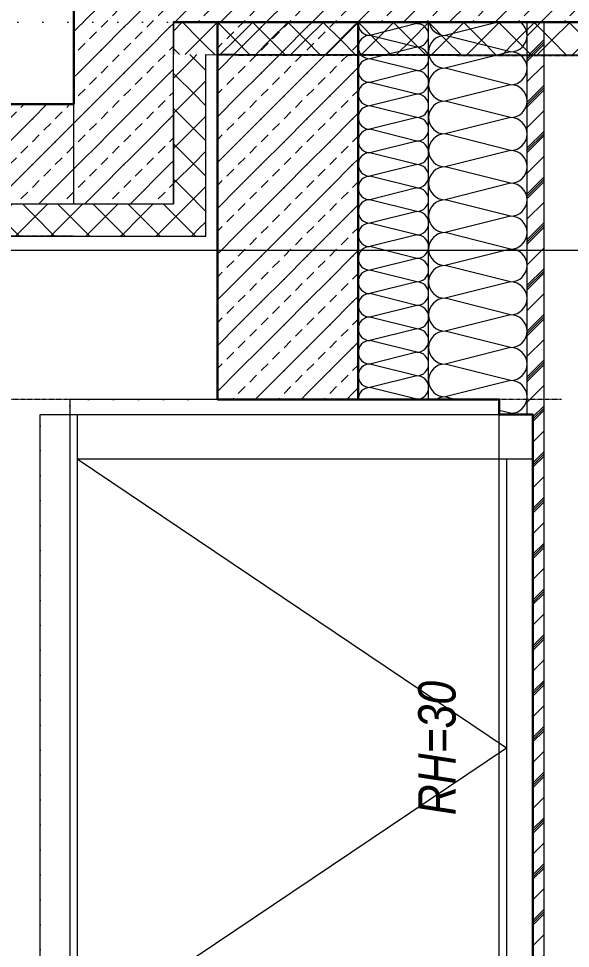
# Model space of a CAD drawing. Header units: metres. Extents: x -19025 to 34897, y -14024 to 26069.
# Drawn here: x 23160 to 24269, y 7228 to 9095 of the extents above; entities that cross this region are included whole.
import ezdxf
from ezdxf.enums import TextEntityAlignment as Align

# ---------------------------------------------------------------- set-up
doc = ezdxf.new("R2010")
doc.units = ezdxf.units.M
doc.header["$MEASUREMENT"] = 0
for name, pattern in [('Punktlinie weit', [0.05, 0, -0.05]), ('Strichlinie eng', [0.1, 0.075, -0.025]), ('Strichlinie mittel', [0.15, 0.1, -0.05])]:
    doc.linetypes.add(name, pattern=pattern)
for name, color, linetype in [('110 Wand Aussen', 7, 'Continuous'), ('11__100 Achsraster', 7, 'Continuous'), ('120 Wand Innen tragend', 7, 'Continuous'), ('130 Wand Innen', 7, 'Continuous'), ('220 Bodenaufbau', 7, 'Continuous'), ('310 Dachkonstruktion massiv', 7, 'Continuous'), ('930 Beschriftung Allgemein', 7, 'Continuous'), ('938 Beschriftung Statik', 7, 'Continuous'), ('Neubau_120 Wand Innen tragend', 7, 'Continuous')]:
    doc.layers.add(name, color=color, linetype=linetype)
doc.styles.add('ERSTELLTER_STIL_1', font='ARIALN.TTF')
doc.styles.add('ERSTELLTER_STIL_4', font='arialbd.ttf')
doc.styles.add('ERSTELLTER_STIL_6', font='ARIALNI.TTF')
doc.linetypes.add('Grenze Bezirk', pattern='A,0,[2,22HAUS116_412 STG1 _ 2.DG_IndexB_2026-08-161.Shx,S=0.001587,R=0,X=0,Y=0],-0.25,0', length=0.25)
pattern_1 = [(44.91723, (0, 0), (-0.03530423, 0.03540637), [0.05, 0]), (134.91723, (0, 0), (0.03540637, 0.03530423), [0.05, 0])]
pattern_2 = [(315, (0, 0), (0.03535534, 0.03535534), [0.05, 0]), (45, (0, 0), (-0.03535534, 0.03535534), [0.05, 0])]
pattern_3 = [(45, (0, 0), (-0.04596194, 0.04596194), [0.0195, -0.013]), (45, (-0.02298, 0.02298), (-0.04596194, 0.04596194), [0.065, 0])]
pattern_4 = [(225, (0, 0), (-0.03535534, 0.03535534), [0.05, 0]), (315, (0, 0), (0.03535534, 0.03535534), [0.05, 0])]

# ---------------------------------------------------------------- blocks, each defined once
blk = doc.blocks.new('Decke_2_1', base_point=(11.4309, 4.6878))
at = {"layer": '220 Bodenaufbau', "color": 7, "linetype": 'Continuous', "lineweight": 13, "flags": 128}
blk.add_lwpolyline([(14.36, 14.251), (14.36, 6.5391), (11.4309, 6.5391), (11.4309, 4.6878), (11.4309, 0.63), (23.5009, 0.63), (23.501, 3.8755), (23.4166, 3.8755), (23.4166, 12.8428), (23.4166, 13.3904), (21.7196, 13.391), (21.72, 13.026), (19.551, 13.0252), (19.551, 14.231)], dxfattribs=at)
blk = doc.blocks.new('Wand_2_1', base_point=(22.6365, 13.3244))
at = {"layer": '130 Wand Innen', "linetype": 'Continuous', "lineweight": 13, "true_color": 0xa7a7a7}
h = blk.add_hatch(dxfattribs=at)
h.set_pattern_fill('GIPSKARTONWAND_0001', color=253, style=0, pattern_type=2)
h.set_pattern_definition(pattern_1)
h.paths.add_polyline_path([(21.785, 13.3256), (21.785, 13.3906), (21.72, 13.3907), (21.72, 13.3257)])
h = blk.add_hatch(dxfattribs=at)
h.set_pattern_fill('GIPSKARTONWAND_0001', color=253, style=0, pattern_type=2)
h.set_pattern_definition(pattern_1)
h.paths.add_polyline_path([(22.6366, 13.3894), (21.785, 13.3906), (21.785, 13.3256), (22.6365, 13.3244)])
h = blk.add_hatch(dxfattribs=at)
h.set_pattern_fill('GIPSKARTONWAND_0001', color=253, style=0, pattern_type=2)
h.set_pattern_definition(pattern_1)
h.paths.add_polyline_path([(22.6745, 13.3244), (22.6745, 13.3894), (22.6095, 13.3895), (22.6095, 13.3245)])
at = {"layer": '130 Wand Innen', "color": 7, "linetype": 'Continuous', "lineweight": 13}
for p, q in [((22.6745, 13.3894), (22.6095, 13.3895)), ((22.6095, 13.3245), (22.6745, 13.3244))]:
    blk.add_line(p, q, dxfattribs=at)
at = {"layer": '130 Wand Innen', "color": 7, "linetype": 'Continuous', "lineweight": 13, "flags": 128}
for points in [[(22.6366, 13.3894), (21.785, 13.3906)], [(22.6365, 13.3244), (22.6366, 13.3894)], [(21.785, 13.3256), (22.6365, 13.3244)]]:
    blk.add_lwpolyline(points, dxfattribs=at)
at = {"layer": 'Neubau_120 Wand Innen tragend', "color": 7, "linetype": 'Continuous', "lineweight": 13}
blk.add_line((21.72, 13.3907), (21.72, 13.3257), dxfattribs=at)
blk = doc.blocks.new('Decke_7_1', base_point=(20.1114, 15.8525))
at = {"layer": '220 Bodenaufbau', "color": 7, "linetype": 'Continuous', "lineweight": 13, "flags": 128}
blk.add_lwpolyline([(20.1114, 15.8525), (20.11, 14.4306), (19.5493, 14.4312), (19.5512, 13.026), (21.52, 13.026), (21.52, 15.8525)], close=True, dxfattribs=at)
blk = doc.blocks.new('Wand_112_1', base_point=(21.52, 13.591))
at = {"layer": 'Neubau_120 Wand Innen tragend', "linetype": 'Continuous', "lineweight": 0, "true_color": 0x000000}
h = blk.add_hatch(dxfattribs=at)
h.set_pattern_fill('BETON__BEWEHRT_SN46_0001', color=18, style=0, pattern_type=2)
h.set_pattern_definition(pattern_3)
h.paths.add_polyline_path([(21.72, 13.591), (21.72, 13.591), (21.52, 13.591), (21.52, 13.591)])
at = {"layer": 'Neubau_120 Wand Innen tragend', "linetype": 'Continuous', "lineweight": 13, "true_color": 0xa7a7a7}
h = blk.add_hatch(dxfattribs=at)
h.set_pattern_fill('GIPSKARTONWAND_0001', color=253, style=0, pattern_type=2)
h.set_pattern_definition(pattern_2)
h.paths.add_polyline_path([(21.785, 13.591), (21.785, 13.591), (21.72, 13.591), (21.72, 13.591)])
at = {"layer": 'Neubau_120 Wand Innen tragend', "linetype": 'Continuous', "lineweight": 0, "true_color": 0x000000}
h = blk.add_hatch(dxfattribs=at)
h.set_pattern_fill('BETON__BEWEHRT_SN46_0001', color=18, style=0, pattern_type=2)
h.set_pattern_definition(pattern_3)
h.paths.add_polyline_path([(21.72, 13.226), (21.72, 13.391), (21.52, 13.391), (21.52, 13.226)])
at = {"layer": 'Neubau_120 Wand Innen tragend', "linetype": 'Continuous', "lineweight": 13, "true_color": 0xa7a7a7}
h = blk.add_hatch(dxfattribs=at)
h.set_pattern_fill('GIPSKARTONWAND_0001', color=253, style=0, pattern_type=2)
h.set_pattern_definition(pattern_2)
h.paths.add_polyline_path([(21.785, 13.3906), (21.785, 13.391), (21.72, 13.391), (21.72, 13.3907)])
h = blk.add_hatch(dxfattribs=at)
h.set_pattern_fill('GIPSKARTONWAND_0001', color=253, style=0, pattern_type=2)
h.set_pattern_definition(pattern_2)
h.paths.add_polyline_path([(21.785, 13.026), (21.785, 13.3256), (21.72, 13.3257), (21.72, 13.026)])
at = {"layer": '120 Wand Innen tragend', "color": 7, "linetype": 'Continuous', "lineweight": 30}
for p, q in [((21.785, 13.591), (21.72, 13.591)), ((21.72, 13.391), (21.785, 13.391))]:
    blk.add_line(p, q, dxfattribs=at)
at = {"layer": 'Neubau_120 Wand Innen tragend', "color": 7, "linetype": 'Continuous', "lineweight": 13}
for p, q in [((21.72, 13.591), (21.72, 13.591)), ((21.72, 13.3907), (21.72, 13.391)), ((21.72, 13.3907), (21.72, 13.3257)), ((21.72, 13.226), (21.72, 13.3257)), ((21.72, 13.026), (21.72, 13.226))]:
    blk.add_line(p, q, dxfattribs=at)
at = {"layer": 'Neubau_120 Wand Innen tragend', "color": 7, "linetype": 'Continuous', "lineweight": 30, "flags": 128}
for points in [[(21.52, 13.591), (21.52, 13.226)], [(21.52, 13.591), (21.72, 13.591)]]:
    blk.add_lwpolyline(points, dxfattribs=at)
at = {"layer": 'Neubau_120 Wand Innen tragend', "color": 7, "linetype": 'Continuous', "lineweight": 13, "flags": 128}
for points in [[(21.72, 13.591), (21.785, 13.591)], [(21.785, 13.591), (21.785, 13.591)], [(21.785, 13.3906), (21.785, 13.391)], [(21.785, 13.026), (21.785, 13.3256)]]:
    blk.add_lwpolyline(points, dxfattribs=at)
blk = doc.blocks.new('Wand_124_1', base_point=(21.52, 13.491))
at = {"layer": '120 Wand Innen tragend', "linetype": 'Continuous', "lineweight": 0, "true_color": 0x000000}
h = blk.add_hatch(dxfattribs=at)
h.set_pattern_fill('BETON__BEWEHRT_SN46_0001', color=18, style=0, pattern_type=2)
h.set_pattern_definition(pattern_3)
h.paths.add_polyline_path([(21.72, 13.391), (21.72, 13.591), (21.52, 13.591), (21.52, 13.391)])
h = blk.add_hatch(dxfattribs=at)
h.set_pattern_fill('BETON__BEWEHRT_SN46_0001', color=18, style=0, pattern_type=2)
h.set_pattern_definition(pattern_3)
h.paths.add_polyline_path([(21.785, 13.391), (21.785, 13.591), (21.72, 13.591), (21.72, 13.391)])
h = blk.add_hatch(dxfattribs=at)
h.set_pattern_fill('BETON__BEWEHRT_SN46_0001', color=18, style=0, pattern_type=2)
h.set_pattern_definition(pattern_3)
h.paths.add_polyline_path([(21.785, 13.391), (23.6, 13.391), (23.6, 13.591), (21.785, 13.591)])
at = {"layer": '120 Wand Innen tragend', "color": 7, "linetype": 'Continuous', "lineweight": 30}
for p, q in [((21.785, 13.591), (21.72, 13.591)), ((21.72, 13.391), (21.785, 13.391))]:
    blk.add_line(p, q, dxfattribs=at)
at = {"layer": '120 Wand Innen tragend', "color": 7, "linetype": 'Continuous', "lineweight": 30, "flags": 128}
for points in [[(23.6, 13.591), (21.785, 13.591)], [(23.6, 13.591), (23.6, 13.391)], [(21.785, 13.391), (23.6, 13.391)]]:
    blk.add_lwpolyline(points, dxfattribs=at)
at = {"layer": 'Neubau_120 Wand Innen tragend', "color": 7, "linetype": 'Continuous', "lineweight": 30}
blk.add_line((21.52, 13.591), (21.52, 13.391), dxfattribs=at)
blk = doc.blocks.new('Standard-Rastermarker')
at = {"layer": '11__100 Achsraster', "color": 8, "linetype": 'Grenze Bezirk', "lineweight": 5}
blk.add_line((1, 0), (28.1323, 0), dxfattribs=at)
at = {"layer": '11__100 Achsraster', "color": 8, "lineweight": 5, "style": 'ERSTELLTER_STIL_4'}
blk.add_attdef('AC_MarkerText_1', text='', height=0.2, rotation=270, dxfattribs=at).set_placement((29.5281, -0.0457), align=Align.TOP_CENTER)
blk = doc.blocks.new('Eingang 01 1-Fl 27_4')
at = {"layer": 'Neubau_120 Wand Innen tragend', "linetype": 'Continuous', "lineweight": 0, "true_color": 0xffffff}
h = blk.add_hatch(dxfattribs=at)
h.set_pattern_fill('SAND_SN5_0001', style=0, pattern_type=2)
h.set_pattern_definition([(0, (0, 0), (0, 0.065), [0.0195, -0.013]), (0, (0, 0.01625), (0, 0.065), [0, -0.0325]), (0, (0.01625, 0.0325), (0, 0.065), [0.0195, -0.013]), (0, (0.01625, 0.04875), (0, 0.065), [0, -0.0325])])
h.paths.add_polyline_path([(-0.48, 0.01), (-0.48, -0.03), (0.48, -0.03), (0.48, 0.01)])
at = {"layer": 'Neubau_120 Wand Innen tragend', "color": 7, "linetype": 'Continuous', "lineweight": 13}
for p, q in [((0.48, 0.01), (0.48, 0.97)), ((-0.54, 0.065), (-0.54, 0)), ((0.54, 0.065), (0.54, 0)), ((-0.48, 0), (-0.54, 0)), ((-0.54, 0), (-0.54, -0.05)), ((-0.48, 0.01), (-0.48, -0.03)), ((0.48, 0.01), (-0.48, 0.01)), ((-0.48, -0.03), (-0.48, 0)), ((0.48, -0.03), (0.48, 0.01)), ((0.48, -0.03), (0.48, 0)), ((0.48, 0), (0.54, 0)), ((0.54, 0), (0.54, -0.05)), ((-0.45, -0.03), (-0.48, -0.03)), ((-0.48, -0.03), (0.48, -0.03)), ((-0.45, -0.05), (-0.45, -0.03)), ((0.45, -0.05), (0.45, -0.03)), ((0.45, -0.03), (0.48, -0.03)), ((-0.54, -0.05), (-0.45, -0.05)), ((0.54, -0.05), (0.45, -0.05))]:
    blk.add_line(p, q, dxfattribs=at)
at = {"layer": 'Neubau_120 Wand Innen tragend', "color": 7, "linetype": 'Continuous', "lineweight": 30}
for p, q in [((-0.54, 0), (-0.54, -0.05)), ((-0.54, 0), (-0.54, -0.05)), ((0.54, 0), (0.54, -0.05)), ((0.54, 0), (0.54, -0.05)), ((-0.54, -0.05), (-0.54, -0.2)), ((0.54, -0.05), (0.54, -0.2))]:
    blk.add_line(p, q, dxfattribs=at)
at = {"layer": 'Neubau_120 Wand Innen tragend', "color": 7, "linetype": 'Continuous', "lineweight": 13}
blk.add_arc((0.48, 0.01), 0.96, 90, 180, dxfattribs=at)
blk = doc.blocks.new('T Marker AUT 27_6')
at = {"layer": 'Neubau_120 Wand Innen tragend', "color": 7, "linetype": 'Continuous', "lineweight": 13}
blk.add_line((0, -0.165), (0, 0.25), dxfattribs=at)
at = {"layer": 'Neubau_120 Wand Innen tragend', "color": 7, "lineweight": 13, "style": 'ERSTELLTER_STIL_1'}
for tag, height, rotation, p in [('widthPrefix1st50_0', 0.075, 90, (-0.0029, -0.0303)), ('widthPrefix1st50_1', 0.075, 90, (0.13, -0.0786)), ('DUMMY_269', 0.05, 90, (-0.0529, 0.1543)), ('DUMMY_270', 0.05, 90, (0.08, 0.1543)), ('AC_SillPrefix_STUK', 0.075, 180, (0.2618, 0.3643)), ('DUMMY_268', 0.05, 180, (-0.2618, 0.305))]:
    blk.add_attdef(tag, text='', height=height, rotation=rotation, dxfattribs=at).set_placement(p, align=Align.BOTTOM_LEFT)
blk = doc.blocks.new('Wand_160_1', base_point=(21.52, 13.226))
at = {"layer": 'Neubau_120 Wand Innen tragend', "linetype": 'Continuous', "lineweight": 0, "true_color": 0x000000}
h = blk.add_hatch(dxfattribs=at)
h.set_pattern_fill('BETON__BEWEHRT_SN46_0001', color=18, style=0, pattern_type=2)
h.set_pattern_definition(pattern_3)
h.paths.add_polyline_path([(21.52, 13.226), (20.6309, 13.226), (20.6309, 13.026), (21.52, 13.026)])
h = blk.add_hatch(dxfattribs=at)
h.set_pattern_fill('BETON__BEWEHRT_SN46_0001', color=18, style=0, pattern_type=2)
h.set_pattern_definition(pattern_3)
h.paths.add_polyline_path([(21.72, 13.226), (21.52, 13.226), (21.72, 13.026)])
h = blk.add_hatch(dxfattribs=at)
h.set_pattern_fill('BETON__BEWEHRT_SN46_0001', color=18, style=0, pattern_type=2)
h.set_pattern_definition(pattern_3)
h.paths.add_polyline_path([(21.52, 13.226), (21.52, 13.026), (21.72, 13.026)])
at = {"layer": 'Neubau_120 Wand Innen tragend', "linetype": 'Continuous', "lineweight": 13, "true_color": 0xa7a7a7}
h = blk.add_hatch(dxfattribs=at)
h.set_pattern_fill('GIPSKARTONWAND_0001', color=253, style=0, pattern_type=2)
h.set_pattern_definition(pattern_4)
h.paths.add_polyline_path([(19.3509, 12.961), (19.4, 13.026), (19.3509, 13.026)])
h = blk.add_hatch(dxfattribs=at)
h.set_pattern_fill('GIPSKARTONWAND_0001', color=253, style=0, pattern_type=2)
h.set_pattern_definition(pattern_4)
h.paths.add_polyline_path([(19.4, 13.026), (19.3509, 12.961), (19.5509, 12.961), (19.5509, 13.026)])
h = blk.add_hatch(dxfattribs=at)
h.set_pattern_fill('GIPSKARTONWAND_0001', color=253, style=0, pattern_type=2)
h.set_pattern_definition(pattern_4)
h.paths.add_polyline_path([(20.6309, 13.026), (20.6309, 12.961), (21.72, 12.961), (21.72, 13.026)])
h = blk.add_hatch(dxfattribs=at)
h.set_pattern_fill('GIPSKARTONWAND_0001', color=253, style=0, pattern_type=2)
h.set_pattern_definition(pattern_4)
h.paths.add_polyline_path([(21.785, 13.026), (21.72, 13.026), (21.785, 12.961)])
h = blk.add_hatch(dxfattribs=at)
h.set_pattern_fill('GIPSKARTONWAND_0001', color=253, style=0, pattern_type=2)
h.set_pattern_definition(pattern_4)
h.paths.add_polyline_path([(21.72, 13.026), (21.72, 12.961), (21.785, 12.961)])
at = {"layer": 'Neubau_120 Wand Innen tragend', "color": 7, "linetype": 'Continuous', "lineweight": 30}
for p, q in [((19.5509, 13.076), (19.5509, 13.226)), ((20.6309, 13.076), (20.6309, 13.226)), ((19.5509, 13.026), (19.5509, 13.076)), ((20.6309, 13.026), (20.6309, 13.076))]:
    blk.add_line(p, q, dxfattribs=at)
at = {"layer": 'Neubau_120 Wand Innen tragend', "color": 7, "linetype": 'Continuous', "lineweight": 13}
for p, q in [((21.72, 13.026), (21.72, 13.226)), ((19.3509, 13.026), (19.4, 13.026)), ((19.4, 13.026), (19.5509, 13.026)), ((19.5509, 12.961), (19.5509, 13.026)), ((20.6309, 13.026), (21.52, 13.026)), ((20.6309, 12.961), (20.6309, 13.026)), ((21.52, 13.026), (21.72, 13.026))]:
    blk.add_line(p, q, dxfattribs=at)
at = {"layer": 'Neubau_120 Wand Innen tragend', "color": 7, "linetype": 'Continuous', "lineweight": 30, "flags": 128}
blk.add_lwpolyline([(21.52, 13.226), (20.6309, 13.226)], dxfattribs=at)
at = {"layer": 'Neubau_120 Wand Innen tragend', "color": 7, "linetype": 'Continuous', "lineweight": 13, "flags": 128}
for points in [[(19.3509, 12.961), (19.3509, 13.026)], [(21.785, 12.961), (21.785, 13.026)], [(19.3509, 12.961), (19.5509, 12.961)], [(20.6309, 12.961), (21.785, 12.961)]]:
    blk.add_lwpolyline(points, dxfattribs=at)
at = {"layer": 'Neubau_120 Wand Innen tragend', "color": 7, "linetype": 'Continuous', "lineweight": 13, "rotation": 180}
blk.add_blockref('Eingang 01 1-Fl 27_4', (20.0909, 13.026), dxfattribs=at)
at = {"layer": 'Neubau_120 Wand Innen tragend', "color": 7, "lineweight": 13}
ref = blk.add_blockref('T Marker AUT 27_6', (20.0909, 12.961), dxfattribs=dict(at, rotation=180))
ref.add_attrib('widthPrefix1st50', 'DL90', dxfattribs={"color": 7, "lineweight": 13, "height": 0.075, "rotation": 270, "style": 'ERSTELLTER_STIL_1'}).set_placement((20.0939, 13.0373), align=Align.BOTTOM_LEFT)
ref.add_attrib('widthPrefix1st50_1', 'DL208', dxfattribs={"color": 7, "lineweight": 13, "height": 0.075, "rotation": 270, "style": 'ERSTELLTER_STIL_1'}).set_placement((19.9609, 13.0856), align=Align.BOTTOM_LEFT)
ref.add_attrib('AC_SillPrefix_STUK', 'STUK +11,19', dxfattribs={"color": 7, "lineweight": 13, "height": 0.075, "rotation": 360, "style": 'ERSTELLTER_STIL_1'}).set_placement((19.8291, 12.6153), align=Align.BOTTOM_LEFT)
blk = doc.blocks.new('*X886')
at = {"layer": '310 Dachkonstruktion massiv', "color": 7, "linetype": 'Continuous', "lineweight": 13}
for p, q in [((22.3724, 13.391), (22.2656, 13.3643)), ((22.3975, 13.3313), (22.2656, 13.3643)), ((22.3975, 13.3313), (22.2656, 13.2983)), ((22.3975, 13.2653), (22.2656, 13.2983)), ((22.3975, 13.2653), (22.2656, 13.2323)), ((22.3975, 13.1993), (22.2656, 13.2323)), ((22.3975, 13.1993), (22.2656, 13.1663)), ((22.3975, 13.1333), (22.2656, 13.1663)), ((22.3975, 13.1333), (22.2656, 13.1003)), ((22.3975, 13.0673), (22.2656, 13.1003)), ((22.3975, 13.0673), (22.2656, 13.0343)), ((22.3975, 13.0013), (22.2656, 13.0343)), ((22.3975, 13.0013), (22.2656, 12.9683)), ((22.3975, 12.9353), (22.2656, 12.9683)), ((22.3975, 12.9353), (22.2656, 12.9023)), ((22.3975, 12.8693), (22.2656, 12.9023)), ((22.3975, 12.8693), (22.2656, 12.8363)), ((22.3975, 12.8033), (22.2656, 12.8363)), ((22.3975, 12.8033), (22.2656, 12.7703)), ((22.3975, 12.7374), (22.2656, 12.7703)), ((22.3975, 12.7374), (22.2656, 12.7044)), ((22.3975, 12.6714), (22.2656, 12.7044)), ((22.3975, 12.6714), (22.2656, 12.6384)), ((22.2856, 12.6334), (22.2656, 12.6384)), ((22.3975, 12.6054), (22.3746, 12.6111)), ((22.3975, 12.6054), (22.3894, 12.6033))]:
    blk.add_line(p, q, dxfattribs=at)
for centre, start, end in [((22.2656, 13.3973), 190.9868, 270), ((22.3975, 13.3643), 0, 54.0606), ((22.2656, 13.3313), 90, 180), ((22.3975, 13.3643), 270, 0), ((22.2656, 13.3313), 180, 270), ((22.3975, 13.2983), 0, 90), ((22.2656, 13.2653), 90, 180), ((22.3975, 13.2983), 270, 0), ((22.2656, 13.2653), 180, 270), ((22.3975, 13.2323), 0, 90), ((22.2656, 13.1993), 90, 180), ((22.3975, 13.2323), 270, 0), ((22.2656, 13.1993), 180, 270), ((22.3975, 13.1663), 0, 90), ((22.2656, 13.1333), 90, 180), ((22.3975, 13.1663), 270, 0), ((22.2656, 13.1333), 180, 270), ((22.3975, 13.1003), 0, 90), ((22.2656, 13.0673), 90, 180), ((22.3975, 13.1003), 270, 0), ((22.2656, 13.0673), 180, 270), ((22.3975, 13.0343), 0, 90), ((22.2656, 13.0013), 90, 180), ((22.3975, 13.0343), 270, 0), ((22.2656, 13.0013), 180, 270), ((22.3975, 12.9683), 0, 90), ((22.2656, 12.9353), 90, 180), ((22.3975, 12.9683), 270, 0), ((22.2656, 12.9353), 180, 270), ((22.3975, 12.9023), 0, 90), ((22.2656, 12.8693), 90, 180), ((22.3975, 12.9023), 270, 0), ((22.2656, 12.8693), 180, 270), ((22.3975, 12.8363), 0, 90), ((22.2656, 12.8033), 90, 180), ((22.3975, 12.8363), 270, 0), ((22.2656, 12.8033), 180, 270), ((22.3975, 12.7703), 0, 90), ((22.2656, 12.7374), 90, 180), ((22.3975, 12.7703), 270, 0), ((22.2656, 12.7374), 180, 270), ((22.3975, 12.7044), 0, 90), ((22.2656, 12.6714), 90, 180), ((22.3975, 12.7044), 270, 0), ((22.2656, 12.6714), 180, 270), ((22.3975, 12.6384), 0, 90), ((22.2656, 12.6054), 90, 121.9661), ((22.3975, 12.6384), 270, 0), ((22.3975, 12.5724), 69.7715, 90)]:
    blk.add_arc(centre, 0.033, start, end, dxfattribs=at)
blk = doc.blocks.new('*X892')
at = {"layer": '310 Dachkonstruktion massiv', "color": 7, "linetype": 'Continuous', "lineweight": 13}
for p, q in [((22.0914, 13.391), (22.0911, 13.3879)), ((22.0911, 13.3879), (22.0916, 13.3833)), ((22.209, 13.3879), (22.1147, 13.3643)), ((22.209, 13.3879), (22.1964, 13.391)), ((22.209, 13.3879), (22.2136, 13.3883)), ((22.2136, 13.3874), (22.209, 13.3879)), ((22.2136, 13.3883), (22.218, 13.3897)), ((22.218, 13.3861), (22.2136, 13.3874)), ((22.218, 13.3897), (22.2205, 13.391)), ((22.0916, 13.3833), (22.0929, 13.3789)), ((22.0929, 13.3789), (22.0951, 13.3748)), ((22.0951, 13.3748), (22.098, 13.3712)), ((22.098, 13.3712), (22.1016, 13.3683)), ((22.2221, 13.3839), (22.218, 13.3861)), ((22.2257, 13.381), (22.2221, 13.3839)), ((22.2286, 13.3774), (22.2257, 13.381)), ((22.2308, 13.3733), (22.2286, 13.3774)), ((22.2321, 13.3689), (22.2308, 13.3733)), ((22.2326, 13.3643), (22.2321, 13.3689)), ((22.0951, 13.3538), (22.0929, 13.3498)), ((22.098, 13.3574), (22.0951, 13.3538)), ((22.1016, 13.3603), (22.098, 13.3574)), ((22.1016, 13.3683), (22.1057, 13.3661)), ((22.1057, 13.3625), (22.1016, 13.3603)), ((22.1057, 13.3661), (22.1101, 13.3648)), ((22.1101, 13.3639), (22.1057, 13.3625)), ((22.1101, 13.3648), (22.1147, 13.3643)), ((22.1147, 13.3643), (22.1101, 13.3639)), ((22.209, 13.3407), (22.1147, 13.3643)), ((22.2257, 13.3477), (22.2286, 13.3512)), ((22.2286, 13.3512), (22.2308, 13.3553)), ((22.2308, 13.3553), (22.2321, 13.3597)), ((22.2321, 13.3597), (22.2326, 13.3643)), ((22.0916, 13.3453), (22.0911, 13.3407)), ((22.0911, 13.3407), (22.0916, 13.3361)), ((22.0929, 13.3498), (22.0916, 13.3453)), ((22.0916, 13.3361), (22.0929, 13.3317)), ((22.0929, 13.3317), (22.0951, 13.3277)), ((22.209, 13.3407), (22.1147, 13.3172)), ((22.209, 13.3407), (22.2136, 13.3412)), ((22.2136, 13.3403), (22.209, 13.3407)), ((22.2136, 13.3412), (22.218, 13.3425)), ((22.218, 13.339), (22.2136, 13.3403)), ((22.218, 13.3425), (22.2221, 13.3447)), ((22.2221, 13.3368), (22.218, 13.339)), ((22.2221, 13.3447), (22.2257, 13.3477)), ((22.2257, 13.3338), (22.2221, 13.3368)), ((22.2286, 13.3303), (22.2257, 13.3338)), ((22.0951, 13.3277), (22.098, 13.3241)), ((22.098, 13.3241), (22.1016, 13.3212)), ((22.1016, 13.3132), (22.098, 13.3103)), ((22.1016, 13.3212), (22.1057, 13.319)), ((22.1057, 13.3154), (22.1016, 13.3132)), ((22.1057, 13.319), (22.1101, 13.3176)), ((22.1101, 13.3167), (22.1057, 13.3154)), ((22.1101, 13.3176), (22.1147, 13.3172)), ((22.1147, 13.3172), (22.1101, 13.3167)), ((22.209, 13.2936), (22.1147, 13.3172)), ((22.2308, 13.3262), (22.2286, 13.3303)), ((22.2321, 13.3218), (22.2308, 13.3262)), ((22.2308, 13.3082), (22.2321, 13.3126)), ((22.2326, 13.3172), (22.2321, 13.3218)), ((22.2321, 13.3126), (22.2326, 13.3172)), ((22.0916, 13.2982), (22.0911, 13.2936)), ((22.0929, 13.3026), (22.0916, 13.2982)), ((22.0951, 13.3067), (22.0929, 13.3026)), ((22.098, 13.3103), (22.0951, 13.3067)), ((22.209, 13.2936), (22.2136, 13.2941)), ((22.2136, 13.2941), (22.218, 13.2954)), ((22.218, 13.2954), (22.2221, 13.2976)), ((22.2221, 13.2976), (22.2257, 13.3005)), ((22.2257, 13.3005), (22.2286, 13.3041)), ((22.2286, 13.3041), (22.2308, 13.3082)), ((22.0911, 13.2936), (22.0916, 13.289)), ((22.0916, 13.289), (22.0929, 13.2846)), ((22.0929, 13.2846), (22.0951, 13.2805)), ((22.0951, 13.2805), (22.098, 13.2769)), ((22.098, 13.2769), (22.1016, 13.274)), ((22.209, 13.2936), (22.1147, 13.27)), ((22.2136, 13.2932), (22.209, 13.2936)), ((22.218, 13.2918), (22.2136, 13.2932)), ((22.2221, 13.2896), (22.218, 13.2918)), ((22.2257, 13.2867), (22.2221, 13.2896)), ((22.2286, 13.2831), (22.2257, 13.2867)), ((22.2308, 13.2791), (22.2286, 13.2831)), ((22.2321, 13.2746), (22.2308, 13.2791)), ((22.0951, 13.2596), (22.0929, 13.2555)), ((22.098, 13.2631), (22.0951, 13.2596)), ((22.1016, 13.2661), (22.098, 13.2631)), ((22.1016, 13.274), (22.1057, 13.2718)), ((22.1057, 13.2682), (22.1016, 13.2661)), ((22.1057, 13.2718), (22.1101, 13.2705)), ((22.1101, 13.2696), (22.1057, 13.2682)), ((22.1101, 13.2705), (22.1147, 13.27)), ((22.1147, 13.27), (22.1101, 13.2696)), ((22.209, 13.2465), (22.1147, 13.27)), ((22.2257, 13.2534), (22.2286, 13.2569)), ((22.2286, 13.2569), (22.2308, 13.261)), ((22.2308, 13.261), (22.2321, 13.2654)), ((22.2326, 13.27), (22.2321, 13.2746)), ((22.2321, 13.2654), (22.2326, 13.27)), ((22.0916, 13.2511), (22.0911, 13.2465)), ((22.0911, 13.2465), (22.0916, 13.2419)), ((22.0929, 13.2555), (22.0916, 13.2511)), ((22.0916, 13.2419), (22.0929, 13.2374)), ((22.209, 13.2465), (22.1147, 13.2229)), ((22.209, 13.2465), (22.2136, 13.2469)), ((22.2136, 13.246), (22.209, 13.2465)), ((22.2136, 13.2469), (22.218, 13.2483)), ((22.218, 13.2447), (22.2136, 13.246)), ((22.218, 13.2483), (22.2221, 13.2504)), ((22.2221, 13.2425), (22.218, 13.2447)), ((22.2221, 13.2504), (22.2257, 13.2534)), ((22.2257, 13.2396), (22.2221, 13.2425)), ((22.2286, 13.236), (22.2257, 13.2396)), ((22.0929, 13.2374), (22.0951, 13.2334)), ((22.0951, 13.2334), (22.098, 13.2298)), ((22.098, 13.2298), (22.1016, 13.2269)), ((22.1016, 13.2269), (22.1057, 13.2247)), ((22.1057, 13.2211), (22.1016, 13.2189)), ((22.1057, 13.2247), (22.1101, 13.2233)), ((22.1101, 13.2224), (22.1057, 13.2211)), ((22.1101, 13.2233), (22.1147, 13.2229)), ((22.1147, 13.2229), (22.1101, 13.2224)), ((22.209, 13.1993), (22.1147, 13.2229)), ((22.2308, 13.2319), (22.2286, 13.236)), ((22.2321, 13.2275), (22.2308, 13.2319)), ((22.2326, 13.2229), (22.2321, 13.2275)), ((22.2321, 13.2183), (22.2326, 13.2229)), ((22.0916, 13.2039), (22.0911, 13.1993)), ((22.0929, 13.2083), (22.0916, 13.2039)), ((22.0951, 13.2124), (22.0929, 13.2083)), ((22.098, 13.216), (22.0951, 13.2124)), ((22.1016, 13.2189), (22.098, 13.216)), ((22.2136, 13.1998), (22.218, 13.2011)), ((22.218, 13.2011), (22.2221, 13.2033)), ((22.2221, 13.2033), (22.2257, 13.2062)), ((22.2257, 13.2062), (22.2286, 13.2098)), ((22.2286, 13.2098), (22.2308, 13.2139)), ((22.2308, 13.2139), (22.2321, 13.2183)), ((22.0911, 13.1993), (22.0916, 13.1947)), ((22.0916, 13.1947), (22.0929, 13.1903)), ((22.0929, 13.1903), (22.0951, 13.1862)), ((22.0951, 13.1862), (22.098, 13.1827)), ((22.098, 13.1827), (22.1016, 13.1797)), ((22.209, 13.1993), (22.1147, 13.1758)), ((22.209, 13.1993), (22.2136, 13.1998)), ((22.2136, 13.1989), (22.209, 13.1993)), ((22.218, 13.1975), (22.2136, 13.1989)), ((22.2221, 13.1954), (22.218, 13.1975)), ((22.2257, 13.1924), (22.2221, 13.1954)), ((22.2286, 13.1889), (22.2257, 13.1924)), ((22.2308, 13.1848), (22.2286, 13.1889)), ((22.2321, 13.1804), (22.2308, 13.1848)), ((22.0951, 13.1653), (22.0929, 13.1612)), ((22.098, 13.1689), (22.0951, 13.1653)), ((22.1016, 13.1718), (22.098, 13.1689)), ((22.1016, 13.1797), (22.1057, 13.1776)), ((22.1057, 13.174), (22.1016, 13.1718)), ((22.1057, 13.1776), (22.1101, 13.1762)), ((22.1101, 13.1753), (22.1057, 13.174)), ((22.1101, 13.1762), (22.1147, 13.1758)), ((22.1147, 13.1758), (22.1101, 13.1753)), ((22.209, 13.1522), (22.1147, 13.1758)), ((22.2286, 13.1627), (22.2308, 13.1667)), ((22.2308, 13.1667), (22.2321, 13.1712)), ((22.2326, 13.1758), (22.2321, 13.1804)), ((22.2321, 13.1712), (22.2326, 13.1758)), ((22.0916, 13.1568), (22.0911, 13.1522)), ((22.0911, 13.1522), (22.0916, 13.1476)), ((22.0929, 13.1612), (22.0916, 13.1568)), ((22.0916, 13.1476), (22.0929, 13.1432)), ((22.209, 13.1522), (22.1147, 13.1286)), ((22.209, 13.1522), (22.2136, 13.1526)), ((22.2136, 13.1517), (22.209, 13.1522)), ((22.2136, 13.1526), (22.218, 13.154)), ((22.218, 13.1504), (22.2136, 13.1517)), ((22.218, 13.154), (22.2221, 13.1562)), ((22.2221, 13.1482), (22.218, 13.1504)), ((22.2221, 13.1562), (22.2257, 13.1591)), ((22.2257, 13.1453), (22.2221, 13.1482)), ((22.2257, 13.1591), (22.2286, 13.1627)), ((22.2286, 13.1417), (22.2257, 13.1453)), ((22.0929, 13.1432), (22.0951, 13.1391)), ((22.0951, 13.1391), (22.098, 13.1355)), ((22.098, 13.1355), (22.1016, 13.1326)), ((22.1016, 13.1326), (22.1057, 13.1304)), ((22.1057, 13.1268), (22.1016, 13.1246)), ((22.1057, 13.1304), (22.1101, 13.1291)), ((22.1101, 13.1282), (22.1057, 13.1268)), ((22.1101, 13.1291), (22.1147, 13.1286)), ((22.1147, 13.1286), (22.1101, 13.1282)), ((22.209, 13.105), (22.1147, 13.1286)), ((22.2308, 13.1376), (22.2286, 13.1417)), ((22.2321, 13.1332), (22.2308, 13.1376)), ((22.2326, 13.1286), (22.2321, 13.1332)), ((22.2321, 13.124), (22.2326, 13.1286)), ((22.0916, 13.1096), (22.0911, 13.105)), ((22.0929, 13.1141), (22.0916, 13.1096)), ((22.0951, 13.1181), (22.0929, 13.1141)), ((22.098, 13.1217), (22.0951, 13.1181)), ((22.1016, 13.1246), (22.098, 13.1217)), ((22.218, 13.1068), (22.2221, 13.109)), ((22.2221, 13.109), (22.2257, 13.1119)), ((22.2257, 13.1119), (22.2286, 13.1155)), ((22.2286, 13.1155), (22.2308, 13.1196)), ((22.2308, 13.1196), (22.2321, 13.124)), ((22.0911, 13.105), (22.0916, 13.1004)), ((22.0916, 13.1004), (22.0929, 13.096)), ((22.0929, 13.096), (22.0951, 13.092)), ((22.0951, 13.092), (22.098, 13.0884)), ((22.209, 13.105), (22.1147, 13.0815)), ((22.209, 13.105), (22.2136, 13.1055)), ((22.2136, 13.1046), (22.209, 13.105)), ((22.2136, 13.1055), (22.218, 13.1068)), ((22.218, 13.1033), (22.2136, 13.1046)), ((22.2221, 13.1011), (22.218, 13.1033)), ((22.2257, 13.0981), (22.2221, 13.1011)), ((22.2286, 13.0946), (22.2257, 13.0981)), ((22.2308, 13.0905), (22.2286, 13.0946)), ((22.2321, 13.0861), (22.2308, 13.0905)), ((22.0951, 13.071), (22.0929, 13.0669)), ((22.098, 13.0746), (22.0951, 13.071)), ((22.098, 13.0884), (22.1016, 13.0854)), ((22.1016, 13.0775), (22.098, 13.0746)), ((22.1016, 13.0854), (22.1057, 13.0833)), ((22.1057, 13.0797), (22.1016, 13.0775)), ((22.1057, 13.0833), (22.1101, 13.0819)), ((22.1101, 13.081), (22.1057, 13.0797)), ((22.1101, 13.0819), (22.1147, 13.0815)), ((22.1147, 13.0815), (22.1101, 13.081)), ((22.209, 13.0579), (22.1147, 13.0815)), ((22.2286, 13.0684), (22.2308, 13.0725)), ((22.2308, 13.0725), (22.2321, 13.0769)), ((22.2326, 13.0815), (22.2321, 13.0861)), ((22.2321, 13.0769), (22.2326, 13.0815)), ((22.0916, 13.0625), (22.0911, 13.0579)), ((22.0911, 13.0579), (22.0916, 13.0533)), ((22.0929, 13.0669), (22.0916, 13.0625)), ((22.0916, 13.0533), (22.0929, 13.0489)), ((22.209, 13.0579), (22.1147, 13.0343)), ((22.209, 13.0579), (22.2136, 13.0584)), ((22.2136, 13.0575), (22.209, 13.0579)), ((22.2136, 13.0584), (22.218, 13.0597)), ((22.218, 13.0561), (22.2136, 13.0575)), ((22.218, 13.0597), (22.2221, 13.0619)), ((22.2221, 13.0539), (22.218, 13.0561)), ((22.2221, 13.0619), (22.2257, 13.0648)), ((22.2257, 13.051), (22.2221, 13.0539)), ((22.2257, 13.0648), (22.2286, 13.0684)), ((22.0929, 13.0489), (22.0951, 13.0448)), ((22.0951, 13.0448), (22.098, 13.0412)), ((22.098, 13.0412), (22.1016, 13.0383)), ((22.1016, 13.0383), (22.1057, 13.0361)), ((22.1057, 13.0325), (22.1016, 13.0304)), ((22.1057, 13.0361), (22.1101, 13.0348)), ((22.1101, 13.0339), (22.1057, 13.0325)), ((22.1101, 13.0348), (22.1147, 13.0343)), ((22.1147, 13.0343), (22.1101, 13.0339)), ((22.209, 13.0108), (22.1147, 13.0343)), ((22.2286, 13.0474), (22.2257, 13.051)), ((22.2308, 13.0434), (22.2286, 13.0474)), ((22.2321, 13.0389), (22.2308, 13.0434)), ((22.2326, 13.0343), (22.2321, 13.0389)), ((22.2321, 13.0297), (22.2326, 13.0343)), ((22.0916, 13.0154), (22.0911, 13.0108)), ((22.0929, 13.0198), (22.0916, 13.0154)), ((22.0951, 13.0239), (22.0929, 13.0198)), ((22.098, 13.0274), (22.0951, 13.0239)), ((22.1016, 13.0304), (22.098, 13.0274)), ((22.218, 13.0126), (22.2221, 13.0147)), ((22.2221, 13.0147), (22.2257, 13.0177)), ((22.2257, 13.0177), (22.2286, 13.0212)), ((22.2286, 13.0212), (22.2308, 13.0253)), ((22.2308, 13.0253), (22.2321, 13.0297)), ((22.0911, 13.0108), (22.0916, 13.0062)), ((22.0916, 13.0062), (22.0929, 13.0017)), ((22.0929, 13.0017), (22.0951, 12.9977)), ((22.0951, 12.9977), (22.098, 12.9941)), ((22.209, 13.0108), (22.1147, 12.9872)), ((22.209, 13.0108), (22.2136, 13.0112)), ((22.2136, 13.0103), (22.209, 13.0108)), ((22.2136, 13.0112), (22.218, 13.0126)), ((22.218, 13.009), (22.2136, 13.0103)), ((22.2221, 13.0068), (22.218, 13.009)), ((22.2257, 13.0039), (22.2221, 13.0068)), ((22.2286, 13.0003), (22.2257, 13.0039)), ((22.2308, 12.9962), (22.2286, 13.0003)), ((22.2321, 12.9918), (22.2308, 12.9962)), ((22.0951, 12.9767), (22.0929, 12.9726)), ((22.098, 12.9803), (22.0951, 12.9767)), ((22.098, 12.9941), (22.1016, 12.9912)), ((22.1016, 12.9832), (22.098, 12.9803)), ((22.1016, 12.9912), (22.1057, 12.989)), ((22.1057, 12.9854), (22.1016, 12.9832)), ((22.1057, 12.989), (22.1101, 12.9876)), ((22.1101, 12.9867), (22.1057, 12.9854)), ((22.1101, 12.9876), (22.1147, 12.9872)), ((22.1147, 12.9872), (22.1101, 12.9867)), ((22.209, 12.9636), (22.1147, 12.9872)), ((22.2286, 12.9741), (22.2308, 12.9782)), ((22.2308, 12.9782), (22.2321, 12.9826)), ((22.2326, 12.9872), (22.2321, 12.9918)), ((22.2321, 12.9826), (22.2326, 12.9872)), ((22.0916, 12.9682), (22.0911, 12.9636)), ((22.0911, 12.9636), (22.0916, 12.959)), ((22.0929, 12.9726), (22.0916, 12.9682)), ((22.0916, 12.959), (22.0929, 12.9546)), ((22.209, 12.9636), (22.1147, 12.9401)), ((22.209, 12.9636), (22.2136, 12.9641)), ((22.2136, 12.9632), (22.209, 12.9636)), ((22.2136, 12.9641), (22.218, 12.9654)), ((22.218, 12.9618), (22.2136, 12.9632)), ((22.218, 12.9654), (22.2221, 12.9676)), ((22.2221, 12.9597), (22.218, 12.9618)), ((22.2221, 12.9676), (22.2257, 12.9705)), ((22.2257, 12.9567), (22.2221, 12.9597)), ((22.2257, 12.9705), (22.2286, 12.9741)), ((22.0929, 12.9546), (22.0951, 12.9505)), ((22.0951, 12.9505), (22.098, 12.947)), ((22.098, 12.947), (22.1016, 12.944)), ((22.1016, 12.944), (22.1057, 12.9418)), ((22.1057, 12.9418), (22.1101, 12.9405)), ((22.1101, 12.9396), (22.1057, 12.9383)), ((22.1101, 12.9405), (22.1147, 12.9401)), ((22.1147, 12.9401), (22.1101, 12.9396)), ((22.209, 12.9165), (22.1147, 12.9401)), ((22.2286, 12.9531), (22.2257, 12.9567)), ((22.2308, 12.9491), (22.2286, 12.9531)), ((22.2321, 12.9447), (22.2308, 12.9491)), ((22.2326, 12.9401), (22.2321, 12.9447)), ((22.2321, 12.9355), (22.2326, 12.9401)), ((22.0916, 12.9211), (22.0911, 12.9165)), ((22.0929, 12.9255), (22.0916, 12.9211)), ((22.0951, 12.9296), (22.0929, 12.9255)), ((22.098, 12.9332), (22.0951, 12.9296)), ((22.1016, 12.9361), (22.098, 12.9332)), ((22.1057, 12.9383), (22.1016, 12.9361)), ((22.2221, 12.9205), (22.2257, 12.9234)), ((22.2257, 12.9234), (22.2286, 12.927)), ((22.2286, 12.927), (22.2308, 12.931)), ((22.2308, 12.931), (22.2321, 12.9355)), ((22.0911, 12.9165), (22.0916, 12.9119)), ((22.0916, 12.9119), (22.0929, 12.9075)), ((22.0929, 12.9075), (22.0951, 12.9034)), ((22.0951, 12.9034), (22.098, 12.8998)), ((22.209, 12.9165), (22.1147, 12.8929)), ((22.209, 12.9165), (22.2136, 12.9169)), ((22.2136, 12.916), (22.209, 12.9165)), ((22.2136, 12.9169), (22.218, 12.9183)), ((22.218, 12.9147), (22.2136, 12.916)), ((22.218, 12.9183), (22.2221, 12.9205)), ((22.2221, 12.9125), (22.218, 12.9147)), ((22.2257, 12.9096), (22.2221, 12.9125)), ((22.2286, 12.906), (22.2257, 12.9096)), ((22.2308, 12.9019), (22.2286, 12.906)), ((22.2321, 12.8975), (22.2308, 12.9019)), ((22.098, 12.886), (22.0951, 12.8824)), ((22.098, 12.8998), (22.1016, 12.8969)), ((22.1016, 12.8889), (22.098, 12.886)), ((22.1016, 12.8969), (22.1057, 12.8947)), ((22.1057, 12.8911), (22.1016, 12.8889)), ((22.1057, 12.8947), (22.1101, 12.8934)), ((22.1101, 12.8925), (22.1057, 12.8911)), ((22.1101, 12.8934), (22.1147, 12.8929)), ((22.1147, 12.8929), (22.1101, 12.8925)), ((22.209, 12.8693), (22.1147, 12.8929)), ((22.2286, 12.8798), (22.2308, 12.8839)), ((22.2308, 12.8839), (22.2321, 12.8883)), ((22.2326, 12.8929), (22.2321, 12.8975)), ((22.2321, 12.8883), (22.2326, 12.8929)), ((22.0916, 12.8739), (22.0911, 12.8693)), ((22.0911, 12.8693), (22.0916, 12.8647)), ((22.0929, 12.8784), (22.0916, 12.8739)), ((22.0916, 12.8647), (22.0929, 12.8603)), ((22.0951, 12.8824), (22.0929, 12.8784)), ((22.209, 12.8693), (22.1147, 12.8458)), ((22.209, 12.8693), (22.2136, 12.8698)), ((22.2136, 12.8689), (22.209, 12.8693)), ((22.2136, 12.8698), (22.218, 12.8711)), ((22.218, 12.8675), (22.2136, 12.8689)), ((22.218, 12.8711), (22.2221, 12.8733)), ((22.2221, 12.8654), (22.218, 12.8675)), ((22.2221, 12.8733), (22.2257, 12.8762)), ((22.2257, 12.8624), (22.2221, 12.8654)), ((22.2257, 12.8762), (22.2286, 12.8798)), ((22.0929, 12.8603), (22.0951, 12.8562)), ((22.0951, 12.8562), (22.098, 12.8527)), ((22.098, 12.8527), (22.1016, 12.8497)), ((22.1016, 12.8497), (22.1057, 12.8476)), ((22.1057, 12.8476), (22.1101, 12.8462)), ((22.1101, 12.8462), (22.1147, 12.8458)), ((22.2286, 12.8589), (22.2257, 12.8624)), ((22.2308, 12.8548), (22.2286, 12.8589)), ((22.2321, 12.8504), (22.2308, 12.8548)), ((22.2326, 12.8458), (22.2321, 12.8504)), ((22.0929, 12.8312), (22.0916, 12.8268)), ((22.0951, 12.8353), (22.0929, 12.8312)), ((22.098, 12.8389), (22.0951, 12.8353)), ((22.1016, 12.8418), (22.098, 12.8389)), ((22.1057, 12.844), (22.1016, 12.8418)), ((22.1101, 12.8453), (22.1057, 12.844)), ((22.1147, 12.8458), (22.1101, 12.8453)), ((22.209, 12.8222), (22.1147, 12.8458)), ((22.2221, 12.8262), (22.2257, 12.8291)), ((22.2257, 12.8291), (22.2286, 12.8327)), ((22.2286, 12.8327), (22.2308, 12.8368)), ((22.2308, 12.8368), (22.2321, 12.8412)), ((22.2321, 12.8412), (22.2326, 12.8458)), ((22.0916, 12.8268), (22.0911, 12.8222)), ((22.0911, 12.8222), (22.0916, 12.8176)), ((22.0916, 12.8176), (22.0929, 12.8132)), ((22.0929, 12.8132), (22.0951, 12.8091)), ((22.0951, 12.8091), (22.098, 12.8055)), ((22.209, 12.8222), (22.1147, 12.7986)), ((22.209, 12.8222), (22.2136, 12.8227)), ((22.2136, 12.8218), (22.209, 12.8222)), ((22.2136, 12.8227), (22.218, 12.824)), ((22.218, 12.8204), (22.2136, 12.8218)), ((22.218, 12.824), (22.2221, 12.8262)), ((22.2221, 12.8182), (22.218, 12.8204)), ((22.2257, 12.8153), (22.2221, 12.8182)), ((22.2286, 12.8117), (22.2257, 12.8153)), ((22.2308, 12.8077), (22.2286, 12.8117)), ((22.098, 12.7917), (22.0951, 12.7882)), ((22.098, 12.8055), (22.1016, 12.8026)), ((22.1016, 12.7947), (22.098, 12.7917)), ((22.1016, 12.8026), (22.1057, 12.8004)), ((22.1057, 12.7968), (22.1016, 12.7947)), ((22.1057, 12.8004), (22.1101, 12.7991)), ((22.1101, 12.7982), (22.1057, 12.7968)), ((22.1101, 12.7991), (22.1147, 12.7986)), ((22.1147, 12.7986), (22.1101, 12.7982)), ((22.209, 12.7751), (22.1147, 12.7986)), ((22.2321, 12.8032), (22.2308, 12.8077)), ((22.2308, 12.7896), (22.2321, 12.794)), ((22.2326, 12.7986), (22.2321, 12.8032)), ((22.2321, 12.794), (22.2326, 12.7986)), ((22.0916, 12.7797), (22.0911, 12.7751)), ((22.0911, 12.7751), (22.0916, 12.7705)), ((22.0929, 12.7841), (22.0916, 12.7797)), ((22.0951, 12.7882), (22.0929, 12.7841)), ((22.209, 12.7751), (22.1147, 12.7515)), ((22.209, 12.7751), (22.2136, 12.7755)), ((22.2136, 12.7746), (22.209, 12.7751)), ((22.2136, 12.7755), (22.218, 12.7769)), ((22.218, 12.7733), (22.2136, 12.7746)), ((22.218, 12.7769), (22.2221, 12.779)), ((22.2221, 12.7711), (22.218, 12.7733)), ((22.2221, 12.779), (22.2257, 12.782)), ((22.2257, 12.782), (22.2286, 12.7855)), ((22.2286, 12.7855), (22.2308, 12.7896)), ((22.0916, 12.7705), (22.0929, 12.766)), ((22.0929, 12.766), (22.0951, 12.762)), ((22.0951, 12.762), (22.098, 12.7584)), ((22.098, 12.7584), (22.1016, 12.7555)), ((22.1016, 12.7555), (22.1057, 12.7533)), ((22.1057, 12.7533), (22.1101, 12.7519)), ((22.2257, 12.7682), (22.2221, 12.7711)), ((22.2286, 12.7646), (22.2257, 12.7682)), ((22.2308, 12.7605), (22.2286, 12.7646)), ((22.2321, 12.7561), (22.2308, 12.7605)), ((22.2326, 12.7515), (22.2321, 12.7561)), ((22.0929, 12.7369), (22.0916, 12.7325)), ((22.0951, 12.741), (22.0929, 12.7369)), ((22.098, 12.7446), (22.0951, 12.741)), ((22.1016, 12.7475), (22.098, 12.7446)), ((22.1057, 12.7497), (22.1016, 12.7475)), ((22.1101, 12.751), (22.1057, 12.7497)), ((22.1101, 12.7519), (22.1147, 12.7515)), ((22.1147, 12.7515), (22.1101, 12.751)), ((22.209, 12.7279), (22.1147, 12.7515)), ((22.2221, 12.7319), (22.2257, 12.7348)), ((22.2257, 12.7348), (22.2286, 12.7384)), ((22.2286, 12.7384), (22.2308, 12.7425)), ((22.2308, 12.7425), (22.2321, 12.7469)), ((22.2321, 12.7469), (22.2326, 12.7515)), ((22.0916, 12.7325), (22.0911, 12.7279)), ((22.0911, 12.7279), (22.0916, 12.7233)), ((22.0916, 12.7233), (22.0929, 12.7189)), ((22.0929, 12.7189), (22.0951, 12.7148)), ((22.209, 12.7279), (22.1147, 12.7044)), ((22.209, 12.7279), (22.2136, 12.7284)), ((22.2136, 12.7275), (22.209, 12.7279)), ((22.2136, 12.7284), (22.218, 12.7297)), ((22.218, 12.7261), (22.2136, 12.7275)), ((22.218, 12.7297), (22.2221, 12.7319)), ((22.2221, 12.7239), (22.218, 12.7261)), ((22.2257, 12.721), (22.2221, 12.7239)), ((22.2286, 12.7174), (22.2257, 12.721)), ((22.2308, 12.7134), (22.2286, 12.7174)), ((22.0951, 12.7148), (22.098, 12.7113)), ((22.098, 12.6974), (22.0951, 12.6939)), ((22.098, 12.7113), (22.1016, 12.7083)), ((22.1016, 12.7004), (22.098, 12.6974)), ((22.1016, 12.7083), (22.1057, 12.7061)), ((22.1057, 12.7026), (22.1016, 12.7004)), ((22.1057, 12.7061), (22.1101, 12.7048)), ((22.1101, 12.7039), (22.1057, 12.7026)), ((22.1101, 12.7048), (22.1147, 12.7044)), ((22.1147, 12.7044), (22.1101, 12.7039)), ((22.209, 12.6808), (22.1147, 12.7044)), ((22.2321, 12.709), (22.2308, 12.7134)), ((22.2308, 12.6953), (22.2321, 12.6998)), ((22.2326, 12.7044), (22.2321, 12.709)), ((22.2321, 12.6998), (22.2326, 12.7044)), ((22.0916, 12.6854), (22.0911, 12.6808)), ((22.0911, 12.6808), (22.0916, 12.6762)), ((22.0929, 12.6898), (22.0916, 12.6854)), ((22.0951, 12.6939), (22.0929, 12.6898)), ((22.209, 12.6808), (22.1147, 12.6572)), ((22.209, 12.6808), (22.2136, 12.6812)), ((22.2136, 12.6803), (22.209, 12.6808)), ((22.2136, 12.6812), (22.218, 12.6826)), ((22.218, 12.679), (22.2136, 12.6803)), ((22.218, 12.6826), (22.2221, 12.6848)), ((22.2221, 12.6768), (22.218, 12.679)), ((22.2221, 12.6848), (22.2257, 12.6877)), ((22.2257, 12.6877), (22.2286, 12.6913)), ((22.2286, 12.6913), (22.2308, 12.6953)), ((22.0916, 12.6762), (22.0929, 12.6718)), ((22.0929, 12.6718), (22.0951, 12.6677)), ((22.0951, 12.6677), (22.098, 12.6641)), ((22.098, 12.6641), (22.1016, 12.6612)), ((22.1016, 12.6612), (22.1057, 12.659)), ((22.2257, 12.6739), (22.2221, 12.6768)), ((22.2286, 12.6703), (22.2257, 12.6739)), ((22.2308, 12.6662), (22.2286, 12.6703)), ((22.2321, 12.6618), (22.2308, 12.6662)), ((22.2326, 12.6572), (22.2321, 12.6618)), ((22.0929, 12.6427), (22.0916, 12.6382)), ((22.0951, 12.6467), (22.0929, 12.6427)), ((22.098, 12.6503), (22.0951, 12.6467)), ((22.1016, 12.6532), (22.098, 12.6503)), ((22.1057, 12.6554), (22.1016, 12.6532)), ((22.1057, 12.659), (22.1101, 12.6577)), ((22.1101, 12.6568), (22.1057, 12.6554)), ((22.1101, 12.6577), (22.1147, 12.6572)), ((22.1147, 12.6572), (22.1101, 12.6568)), ((22.209, 12.6336), (22.1147, 12.6572)), ((22.2221, 12.6376), (22.2257, 12.6405)), ((22.2257, 12.6405), (22.2286, 12.6441)), ((22.2286, 12.6441), (22.2308, 12.6482)), ((22.2308, 12.6482), (22.2321, 12.6526)), ((22.2321, 12.6526), (22.2326, 12.6572)), ((22.0916, 12.6382), (22.0911, 12.6336)), ((22.0911, 12.6336), (22.0912, 12.6334)), ((22.209, 12.6336), (22.2078, 12.6334)), ((22.209, 12.6336), (22.2136, 12.6341)), ((22.2119, 12.6334), (22.209, 12.6336)), ((22.2136, 12.6341), (22.218, 12.6354)), ((22.218, 12.6354), (22.2221, 12.6376))]:
    blk.add_line(p, q, dxfattribs=at)
blk = doc.blocks.new('Einfache Dachfensteröffnung_31')
at = {"layer": '310 Dachkonstruktion massiv', "linetype": 'Continuous', "lineweight": 0}
for p, q in [((0.7, 0.8627), (-0.7, 0.8627)), ((-0.7, 0.8627), (-0.7, 0)), ((0.7, 0), (0.7, 0.8627)), ((-0.7, 0), (0.7, 0))]:
    blk.add_line(p, q, dxfattribs=at)
blk = doc.blocks.new('VELUX GPU_7')
at = {"layer": '310 Dachkonstruktion massiv', "color": 7, "linetype": 'Continuous', "lineweight": 13}
for p, q in [((-0.67, 0.9157), (0.67, 0.9157)), ((-0.58, 0), (-0.58, 0.9157)), ((0, 0.053), (-0.58, 0.9157)), ((0, 0.053), (0.58, 0.9157)), ((0.58, 0), (0.58, 0.9157)), ((-0.58, 0.053), (0.58, 0.053))]:
    blk.add_line(p, q, dxfattribs=at)
at = {"layer": '310 Dachkonstruktion massiv', "color": 7, "linetype": 'Continuous', "lineweight": 13, "flags": 128}
blk.add_lwpolyline([(-0.67, 0), (0.67, 0), (0.67, 0.9899), (-0.67, 0.9899)], close=True, dxfattribs=at)
blk = doc.blocks.new('Dachfläche_55_1', base_point=(20.952, 13.391))
at = {"layer": '310 Dachkonstruktion massiv', "linetype": 'Continuous', "lineweight": 0, "true_color": 0x000000}
h = blk.add_hatch(dxfattribs=at)
h.set_pattern_fill('BETON__BEWEHRT_SN46_0001', color=18, style=0, pattern_type=2)
h.set_pattern_definition(pattern_3)
h.paths.add_polyline_path([(22.0911, 13.391), (21.8083, 13.391), (21.8083, 12.6334), (22.0911, 12.6334)])
at = {"layer": '310 Dachkonstruktion massiv', "linetype": 'Continuous', "lineweight": 13, "true_color": 0xd2b48c}
h = blk.add_hatch(dxfattribs=at)
h.set_pattern_fill('VOLLHOLZ_SN21_0001', color=43, style=0, pattern_type=2)
h.set_pattern_definition([(225, (-0.0023, 0.0023), (-0.04596194, 0.04596194), []), (225, (0, 0), (-0.04596194, 0.04596194), []), (225, (0.0023, -0.0023), (-0.04596194, 0.04596194), []), (225, (-0.068943, -0.02298), (-0.02298097, 0.02298097), [])])
h.paths.add_polyline_path([(22.4645, 13.391), (22.4305, 13.391), (22.4305, 12.6033), (22.4419, 12.6033), (22.4419, 11.2633), (22.4305, 11.2633), (22.4305, 10.185), (22.4419, 10.185), (22.4419, 8.845), (22.4305, 8.845), (22.4305, 8.725), (22.4419, 8.725), (22.4419, 7.385), (22.4305, 7.385), (22.4305, 6.105), (22.4419, 6.105), (22.4419, 4.765), (22.4305, 4.765), (22.4305, 3), (22.4419, 3), (22.4419, 1.66), (22.4305, 1.66), (22.4305, 0.63), (22.4645, 0.63)])
at = {"layer": '310 Dachkonstruktion massiv', "color": 255, "linetype": 'Punktlinie weit', "lineweight": 13, "flags": 128}
for points in [[(21.8083, 13.391), (20.952, 13.391), (20.952, 0.63), (21.8083, 0.63)], [(21.8083, 11.2334), (21.512, 11.2334), (21.512, 11.2633), (21.452, 11.2633), (21.452, 12.6033), (21.512, 12.6033), (21.512, 12.6334), (21.8083, 12.6334)]]:
    blk.add_lwpolyline(points, dxfattribs=at)
at = {"layer": '310 Dachkonstruktion massiv', "color": 7, "linetype": 'Continuous', "lineweight": 30, "flags": 128}
for points in [[(21.8083, 13.391), (21.8083, 12.6334)], [(22.572, 13.391), (21.8083, 13.391)], [(22.0911, 12.6334), (22.0911, 13.391)], [(21.8083, 12.6334), (22.3746, 12.6334), (22.3746, 12.6033), (22.4419, 12.6033), (22.4419, 11.2633), (22.3746, 11.2633), (22.3746, 11.2334), (21.8083, 11.2334)]]:
    blk.add_lwpolyline(points, dxfattribs=at)
at = {"layer": '310 Dachkonstruktion massiv', "color": 7, "linetype": 'Continuous', "lineweight": 13, "flags": 128}
for points in [[(22.2326, 12.6334), (22.2326, 13.391)], [(22.4305, 12.6033), (22.4305, 13.391)], [(22.4645, 0.63), (22.4645, 13.391)]]:
    blk.add_lwpolyline(points, dxfattribs=at)
at = {"layer": '310 Dachkonstruktion massiv', "color": 7, "linetype": 'Continuous', "lineweight": 13}
for name in ['*X892', '*X886']:
    blk.add_blockref(name, (0, 0), dxfattribs=at)
at = {"layer": '310 Dachkonstruktion massiv', "linetype": 'Continuous', "lineweight": 0, "rotation": 90}
blk.add_blockref('Einfache Dachfensteröffnung_31', (22.3746, 11.9334), dxfattribs=at)
at = {"layer": '310 Dachkonstruktion massiv', "linetype": 'Continuous', "lineweight": 0, "xscale": -1, "rotation": 90}
blk.add_blockref('VELUX GPU_7', (22.4419, 11.9333), dxfattribs=at)

msp = doc.modelspace()

# ---------------------------------------------------------------- linework, layer by layer
at = {"layer": '110 Wand Aussen', "color": 7, "linetype": 'Strichlinie mittel', "lineweight": 25}
msp.add_line((23560.907, 9022.539), (24357.798, 9021.344), dxfattribs=at)
at = {"layer": '930 Beschriftung Allgemein', "color": 7, "linetype": 'Strichlinie mittel', "lineweight": 13}
for points in [[(23677.694, -3473.075), (24357.905, -3473.108), (24362.884, 9021.344), (23560.907, 9022.539)], [(23271.356, 8658.01), (22141.342, 8657.939), (22141.342, 6330.268)], [(23354.914, 8330.284), (22560.091, 8330.284), (22560.091, 6930.284), (23355.117, 6930.284)]]:
    msp.add_lwpolyline(points, dxfattribs=at)
at = {"layer": '938 Beschriftung Statik', "color": 139, "linetype": 'Strichlinie eng', "lineweight": 13, "true_color": 0x2c655e}
msp.add_lwpolyline([(24251.107, 8330.324), (22501.342, 8330.248), (22501.342, 6930.284), (24251.212, 6930.284)], dxfattribs=at)

# ---------------------------------------------------------------- block references
at = {"layer": '11__100 Achsraster', "color": 7, "linetype": 'Continuous', "lineweight": 18, "xscale": 1000, "yscale": 1000, "zscale": 1000}
msp.add_blockref('Standard-Rastermarker', (5265.152, 8630.197), dxfattribs=at)
at = {"layer": '120 Wand Innen tragend', "color": 7, "lineweight": 30, "xscale": 1000, "yscale": 1000, "zscale": 1000}
msp.add_blockref('Wand_124_1', (23271.34, 9187.893), dxfattribs=at)
at = {"layer": '130 Wand Innen', "color": 7, "lineweight": 30, "xscale": 1000, "yscale": 1000, "zscale": 1000}
msp.add_blockref('Wand_2_1', (24387.802, 9021.345), dxfattribs=at)
at = {"layer": '220 Bodenaufbau', "color": 7, "linetype": 'Continuous', "lineweight": 13, "xscale": 1000, "yscale": 1000, "zscale": 1000}
for name, p in [('Decke_2_1', (13182.278, 384.744)), ('Decke_7_1', (21862.682, 11549.448))]:
    msp.add_blockref(name, p, dxfattribs=at)
at = {"layer": '310 Dachkonstruktion massiv', "color": 7, "linetype": 'Continuous', "lineweight": 13, "xscale": 1000, "yscale": 1000, "zscale": 1000}
msp.add_blockref('Dachfläche_55_1', (22703.298, 9087.909), dxfattribs=at)
at = {"layer": 'Neubau_120 Wand Innen tragend', "color": 7, "lineweight": 30, "xscale": 1000, "yscale": 1000, "zscale": 1000}
for name, p in [('Wand_112_1', (23271.34, 9287.958)), ('Wand_160_1', (23271.34, 8922.955))]:
    msp.add_blockref(name, p, dxfattribs=at)

# ---------------------------------------------------------------- texts
at = {"layer": '930 Beschriftung Allgemein', "color": 7, "linetype": 'Continuous', "lineweight": 13, "insert": (24001.152, 7630.14), "char_height": 75, "attachment_point": 5, "rotation": 90, "style": 'ERSTELLTER_STIL_6'}
msp.add_mtext('\\A1;{\\pqc;\\fArial Narrow|b0|i1|c0|p0;\\W1.000000;RH=\\fArial Narrow|b0|i1|c0|p0;\\W1.000000;30}', dxfattribs=at)

doc.saveas('drawing.dxf')
